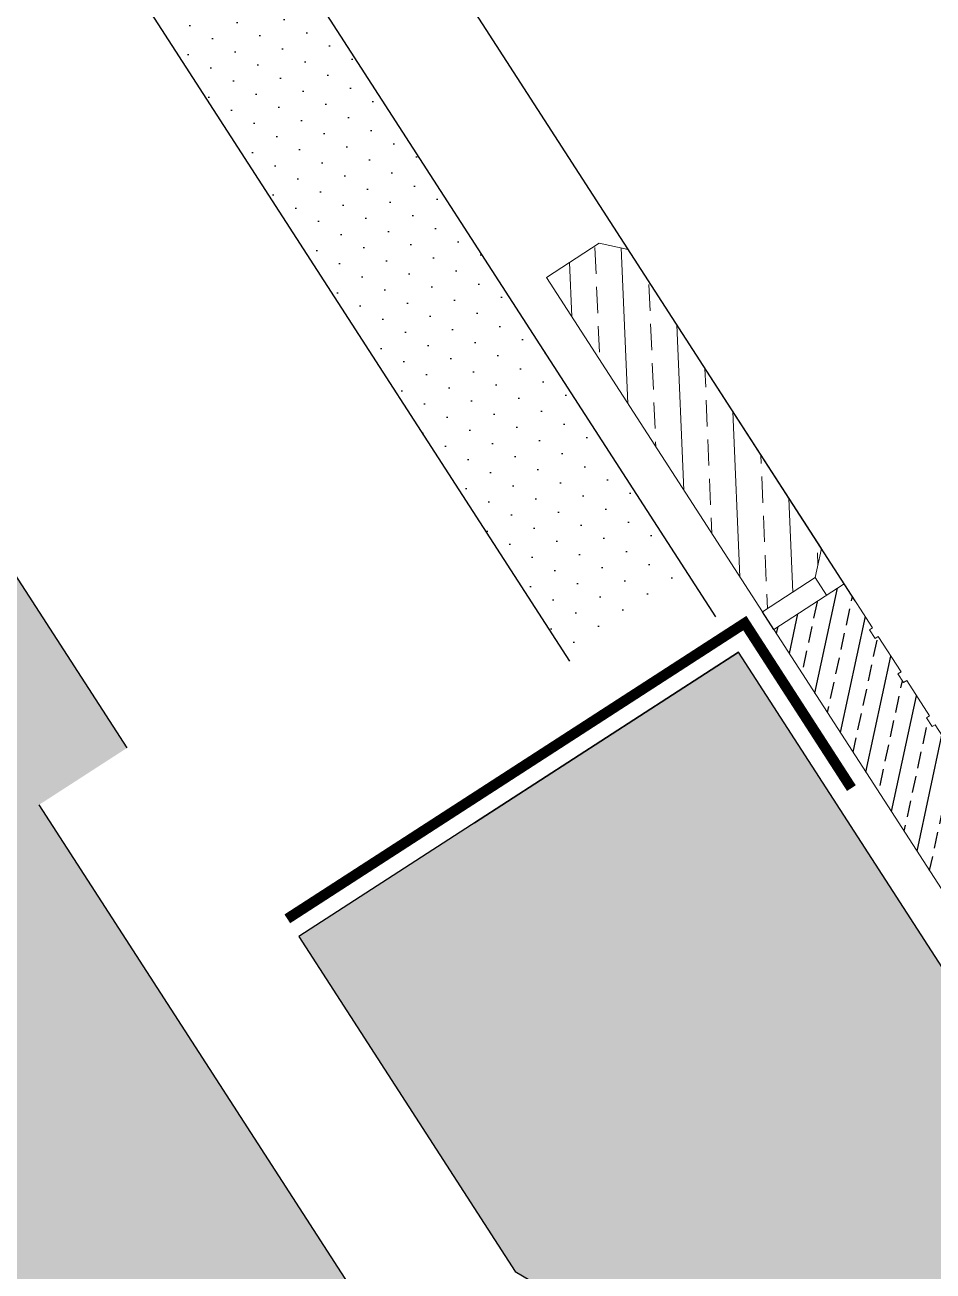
# Model space of a CAD drawing. Extents: x 1 to 1213870, y 9 to 1586095.
# Drawn here: x 606938.259 to 606938.693, y 793030.389 to 793030.983 of the extents above; entities that cross this region are included whole.
import ezdxf

# ---------------------------------------------------------------- set-up
doc = ezdxf.new("R2010")
doc.units = 0
doc.header["$LTSCALE"] = 10
doc.header["$MEASUREMENT"] = 0
doc.linetypes.add('DASHED', pattern=[19.049999999999997, 12.7, -6.35])
doc.layers.get('0').update_dxf_attribs({"color": 255})
for name, color, linetype, lineweight in [('FN-SEC-HATCH', 252, 'Continuous', 0), ('LA-DT-CAP&CLADDING', 70, 'Continuous', 0), ('sec-hatch', 70, 'Continuous', 0)]:
    doc.layers.add(name, color=color, linetype=linetype, lineweight=lineweight)
for name, color, linetype in [('lA-DE-SEC-LINE', 40, 'Continuous'), ('LA-DT-HATCH', 252, 'Continuous'), ('LA-DT-SEC-LINE-LAYER', 254, 'Continuous'), ('LA-DT-WATER PROOFING', 253, 'DASHED')]:
    doc.layers.add(name, color=color, linetype=linetype)

# ---------------------------------------------------------------- blocks, each defined once
blk = doc.blocks.new('TREAD')
at = {"layer": 'LA-DT-HATCH'}
h = blk.add_hatch(dxfattribs=at)
h.set_pattern_fill('ANSI33', color=256, scale=0.06349999999999997, angle=105.4199711007252, style=0)
h.set_pattern_definition([(44.99999999999992, (-0.7423582225991412, -0.0106241746689193), (-0.01122532015133642, 0.01122532015133645), []), (44.99999999999992, (-0.7311329024331643, -0.01062417478533462), (-0.01122532015133642, 0.01122532015133645), [0.007937499999999997, -0.003968749999999998])])
h.paths.add_polyline_path([(2.074999997916166, -93.4442418430699), (2.074999994190875, -93.44597662321758), (2.06999999564141, -93.4459766226355), (2.069999996572733, -93.44424183981027), (2.049999997194391, -93.4442418392282), (2.049999995040707, -93.44597662403248), (2.044999995850958, -93.44597662356682), (2.044999996374827, -93.44424183643423), (2.024999997753184, -93.44424183503725), (2.024999994551763, -93.4459766241489), (2.019999995478429, -93.44597662356682), (2.019999996817205, -93.44424183270894), (1.999999997555278, -93.44424183224328), (1.999999994703103, -93.44597662379965), (1.994999995164108, -93.44597662356682), (1.994999997026753, -93.44424182851799), (1.974999997299165, -93.44424182805233), (1.974999994854443, -93.44597662403248), (1.969999995839316, -93.44597662752494), (1.969999996304978, -93.44424182851799), (1.764999986451585, -93.44424762530252), (1.764999970619101, -93.48424762522336), (2.099999976926483, -93.48424778762273), (2.099999996193219, -93.44424185168464)])
at = {"layer": 'LA-DT-CAP&CLADDING'}
blk.add_lwpolyline([(2.074999997916166, -93.4442418430699), (2.074999994190875, -93.44597662321758), (2.06999999564141, -93.4459766226355), (2.069999996572733, -93.44424183981027), (2.049999997194391, -93.4442418392282), (2.049999995040707, -93.44597662403248), (2.044999995850958, -93.44597662356682), (2.044999996374827, -93.44424183643423), (2.024999997753184, -93.44424183503725), (2.024999994551763, -93.4459766241489), (2.019999995478429, -93.44597662356682), (2.019999996817205, -93.44424183270894), (1.999999997555278, -93.44424183224328), (1.999999994703103, -93.44597662379965), (1.994999995164108, -93.44597662356682), (1.994999997026753, -93.44424182851799), (1.974999997299165, -93.44424182805233), (1.974999994854443, -93.44597662403248), (1.969999995839316, -93.44597662752494), (1.969999996304978, -93.44424182851799), (1.969999996304978, -93.44424182851799), (1.969999996304978, -93.44424182851799), (1.764999986451585, -93.44424762530252), (1.764999986451585, -93.44424762530252), (1.764999986451585, -93.44424762530252), (1.764999970619101, -93.48424762522336), (2.099999976926483, -93.48424778762273), (2.099999996193219, -93.44424185168464)], close=True, dxfattribs=at)

msp = doc.modelspace()

# ---------------------------------------------------------------- hatches: boundary and pattern name
at = {"layer": 'FN-SEC-HATCH', "linetype": 'Continuous'}
h = msp.add_hatch(dxfattribs=at)
h.set_pattern_fill('ANSI33', color=256, scale=0.09999999984229242, angle=-60.83124758755542, style=0)
h.set_pattern_definition([(92.40230803012656, (259398.1065550823, -60186.51090375776), (-0.02497802852117728, -0.001047897525481502), []), (92.40230803012656, (259398.1185201476, -60186.49789079465), (-0.02497802852117728, -0.001047897525481502), [0.01249999998028647, -0.006249999990143237])])
h.paths.add_polyline_path([(606938.6112909599, 793030.7031443821), (606938.5081768376, 793030.8627297134), (606938.5333745219, 793030.8790108897), (606938.5472008112, 793030.8760387213), (606938.639460812, 793030.7332518465), (606938.6364886438, 793030.7194255588)])
at = {"layer": 'LA-DT-HATCH'}
h = msp.add_hatch(dxfattribs=at)
h.set_pattern_fill('DOTS', color=256, scale=0.2, angle=-284.7119979072132, style=0)
h.set_pattern_definition([(329.8680309920616, (606935.5603326879, 793034.7631447504), (0.0116803639147259, 0.007673434616882387), [0, -0.01249999999999997])])
h.paths.add_polyline_path([(606938.5194161357, 793030.6794985023), (606938.5782107322, 793030.7174879146), (606938.0878369284, 793031.4764195388), (606938.0290423322, 793031.4384301263)])
h = msp.add_hatch(dxfattribs=at)
h.set_pattern_fill('AR-PARQ1', color=256, scale=0.009999999999999997, angle=-311.7119979072132, style=0)
h.set_pattern_definition([(32.86803099206154, (607017.400111138, 793092.4450958192), (0.03566603021562491, 0.1659154431891683), [0.12, -0.12]), (32.86803099206154, (607017.410965256, 793092.4282973632), (0.03566603021562491, 0.1659154431891683), [0.12, -0.12]), (32.86803099206154, (607017.4218193735, 793092.411498907), (0.03566603021562491, 0.1659154431891683), [0.12, -0.12]), (32.86803099206154, (607017.4326734913, 793092.3947004508), (0.03566603021562491, 0.1659154431891683), [0.12, -0.12]), (32.86803099206154, (607017.4435276089, 793092.3779019949), (0.03566603021562491, 0.1659154431891683), [0.12, -0.12]), (32.86803099206154, (607017.4543817269, 793092.3611035387), (0.03566603021562491, 0.1659154431891683), [0.12, -0.12]), (32.86803099206154, (607017.4652358446, 793092.3443050827), (0.03566603021562491, 0.1659154431891683), [0.12, -0.12]), (302.8680309920616, (607017.5009018747, 793092.5102205258), (-0.03566603021562491, -0.1659154431891683), [0.1199999999999997, -0.1199999999999997]), (302.8680309920616, (607017.5177003308, 793092.5210746435), (-0.03566603021562491, -0.1659154431891683), [0.1199999999999997, -0.1199999999999997]), (302.8680309920616, (607017.534498787, 793092.5319287613), (-0.03566603021562491, -0.1659154431891683), [0.1199999999999997, -0.1199999999999997]), (302.8680309920616, (607017.5512972432, 793092.542782879), (-0.03566603021562491, -0.1659154431891683), [0.1199999999999997, -0.1199999999999997]), (302.8680309920616, (607017.5680956992, 793092.5536369968), (-0.03566603021562491, -0.1659154431891683), [0.1199999999999997, -0.1199999999999997]), (302.8680309920616, (607017.5848941554, 793092.5644911145), (-0.03566603021562491, -0.1659154431891683), [0.1199999999999997, -0.1199999999999997]), (302.8680309920616, (607017.6016926114, 793092.5753452324), (-0.03566603021562491, -0.1659154431891683), [0.1199999999999997, -0.1199999999999997])])
h.paths.add_polyline_path([(606941.4092689854, 793027.9574848802), (606941.6192496831, 793028.093161356), (606941.3762439325, 793028.4692510167), (606941.1896324087, 793028.4816690905), (606940.9463835234, 793028.8581350378), (606938.4434480993, 793030.3364169926), (606938.2660194302, 793030.6110157917), (606938.3080157051, 793030.6381511724), (606937.8610577709, 793031.3298889487), (606937.5670847939, 793031.1399418863), (606938.1692298689, 793030.2080275784), (606941.0572317222, 793028.5023179769)])
h = msp.add_hatch(dxfattribs=at)
h.set_pattern_fill('AR-CONC', color=256, scale=0.009999999999999993, angle=-284.7119979072132, style=0)
h.set_pattern_definition([(19.86803104559857, (606944.065021833, 793034.3534871262), (0.05888367057341224, -0.04143323955105686), [0.007499999999999994, -0.08249999999999992]), (324.8680310455986, (606944.065021833, 793034.3534871262), (0.02575934044572129, 0.07202017610084724), [0.005999999999999996, -0.06599999999999995]), (70.3194755055986, (606944.0699288057, 793034.3500343565), (0.08464301043463311, 0.0305869359931026), [0.006374019199999996, -0.07011421119999996]), (16.05223104559856, (606944.0750617008, 793034.3707845553), (0.08399369855825685, -0.06789009872274107), [0.01124999999999999, -0.1237499999999999]), (66.5036665355986, (606944.0820611711, 793034.365127046), (0.1297363533568875, 0.03732932665240304), [0.009561034199999992, -0.1051713759999999]), (321.0521950355986, (606944.0750617008, 793034.3707845553), (0.1297363532779841, 0.03732932663986131), [0.008999999999999989, -0.09900000009999989]), (350.8680310455986, (606944.0812004484, 793034.3614402644), (0.03141358557988708, -0.06478569781138817), [0.007499999999999996, -0.08249999999999995]), (295.8680310455985, (606944.0812004484, 793034.3614402644), (0.05744570102226679, 0.05050188927016449), [0.005999999999999996, -0.06599999999999995]), (41.31947578559858, (606944.0838182473, 793034.3560414561), (0.08885928589085458, -0.014283808310494), [0.006374018999999997, -0.07011421119999994]), (7.368031045598594, (606944.065021833, 793034.3534871262), (0.01776272233663238, 0.02818062268992119), [0, -0.06519999999999997, 0, -0.06699999999999996, 0, -0.06624999999999996]), (337.3680310455986, (606944.065021833, 793034.3534871262), (0.04255134043961648, 0.0209056266778075), [0, -0.03819999999999996, 0, -0.06369999999999992, 0, -0.02524999999999998]), (297.3680310455986, (606944.0457351995, 793034.3646815787), (0.04503653940624746, -0.02874823949930704), [0, -0.02499999999999998, 0, -0.07799999999999994, 0, -0.1034999999999999]), (287.3680310455986, (606944.037086485, 793034.3697015125), (0.05546331130783473, -0.02061776551351308), [0, -0.03249999999999996, 0, -0.05179999999999995, 0, -0.07349999999999991])])
h.paths.add_polyline_path([(606941.1099562412, 793028.7339638107), (606941.3619330075, 793028.8967755365), (606941.228969533, 793029.102557575), (606941.1029811171, 793029.021151695), (606940.9401693527, 793029.2731285378), (606940.8141809385, 793029.1917226587), (606940.6513690797, 793029.4436994412), (606940.5253806466, 793029.3622935498), (606940.3625689765, 793029.6142704538), (606940.2365805623, 793029.5328645746), (606940.073768798, 793029.7848414179), (606939.9477803772, 793029.7034355346), (606939.7849686131, 793029.955412378), (606939.6589801924, 793029.8740064943), (606939.4961684282, 793030.1259833376), (606939.3701800075, 793030.0445774544), (606939.2073682433, 793030.2965542976), (606939.0813798225, 793030.2151484146), (606938.9185680583, 793030.4671252577), (606938.7925796374, 793030.3857193743), (606938.5999196345, 793030.6838910668), (606938.473931017, 793030.6024850567), (606938.5999194352, 793030.6838909378), (606938.389938734, 793030.5482144663), (606938.4932746119, 793030.3882859258), (606940.9962100362, 793028.9100039711)])

# ---------------------------------------------------------------- linework, layer by layer
at = {"layer": 'lA-DE-SEC-LINE', "elevation": 2.814086525212001e-09}
msp.add_lwpolyline([(606940.8141809385, 793029.1917226587), (606940.6513690797, 793029.4436994412), (606940.5253806466, 793029.3622935498), (606940.3625689765, 793029.6142704538), (606940.2365805623, 793029.5328645746), (606940.073768798, 793029.7848414179), (606939.9477803772, 793029.7034355346), (606939.7849686131, 793029.955412378), (606939.6589801924, 793029.8740064943), (606939.4961684282, 793030.1259833376), (606939.3701800075, 793030.0445774544), (606939.2073682433, 793030.2965542976), (606939.0813798225, 793030.2151484146), (606938.9185680583, 793030.4671252577), (606938.7925796374, 793030.3857193743), (606938.5999196345, 793030.6838910668), (606938.473931017, 793030.6024850567), (606938.5999194352, 793030.6838909378), (606938.389938734, 793030.5482144663), (606938.4932746119, 793030.3882859258), (606940.9962100362, 793028.9100039711)], dxfattribs=at)
at = {"layer": 'LA-DT-SEC-LINE-LAYER'}
for points, elevation in [([(606938.6555575076, 793030.7083396805), (606938.1382322968, 793031.5089818921)], 2.814086525212001e-09), ([(606938.5890654536, 793030.700689482), (606938.0878369287, 793031.4764195386)], 2.814086525212001e-09), ([(606938.519416654, 793030.6794986583), (606938.0290423322, 793031.4384301265)], 2.814086525212001e-09), ([(606938.3080157068, 793030.6381511732), (606937.8610577711, 793031.3298889489)], 2.814086525212001e-09), ([(606938.6167178666, 793030.6947450935), (606938.6112907999, 793030.703144333)], 5.627208936307764e-09), ([(606941.6192496828, 793028.0931613557), (606941.3762439324, 793028.4692510166), (606941.1896324086, 793028.4816690906), (606940.9463835234, 793028.8581350378), (606938.4434480992, 793030.3364169926), (606938.26601943, 793030.6110157917)], 0.0002265491682818337)]:
    msp.add_lwpolyline(points, dxfattribs=dict(at, elevation=elevation))
at = {"layer": 'LA-DT-WATER PROOFING', "ltscale": 0.02, "const_width": 0.004999999999999998, "elevation": 5.627208936307764e-09}
msp.add_lwpolyline([(606938.6537701286, 793030.6189746982), (606938.6028916041, 793030.6977172247), (606938.3845116748, 793030.5566136943)], dxfattribs=at)
at = {"layer": 'sec-hatch', "ltscale": 0.2, "elevation": 2.814086525212001e-09}
msp.add_lwpolyline([(606938.6419157024, 793030.711026331), (606938.6364886439, 793030.719425559), (606938.6112909594, 793030.703144382), (606938.5081768405, 793030.8627297156), (606938.5333745247, 793030.8790108912), (606938.5472008112, 793030.8760387212), (606938.639460812, 793030.7332518465), (606938.6364886435, 793030.719425559)], dxfattribs=at)

# ---------------------------------------------------------------- block references
at = {"xscale": -1, "rotation": 302.8680310150976}
msp.add_blockref('TREAD', (607018.2759519279, 793079.665358867, 2.81363131041297e-09), dxfattribs=at)

doc.saveas('drawing.dxf')
